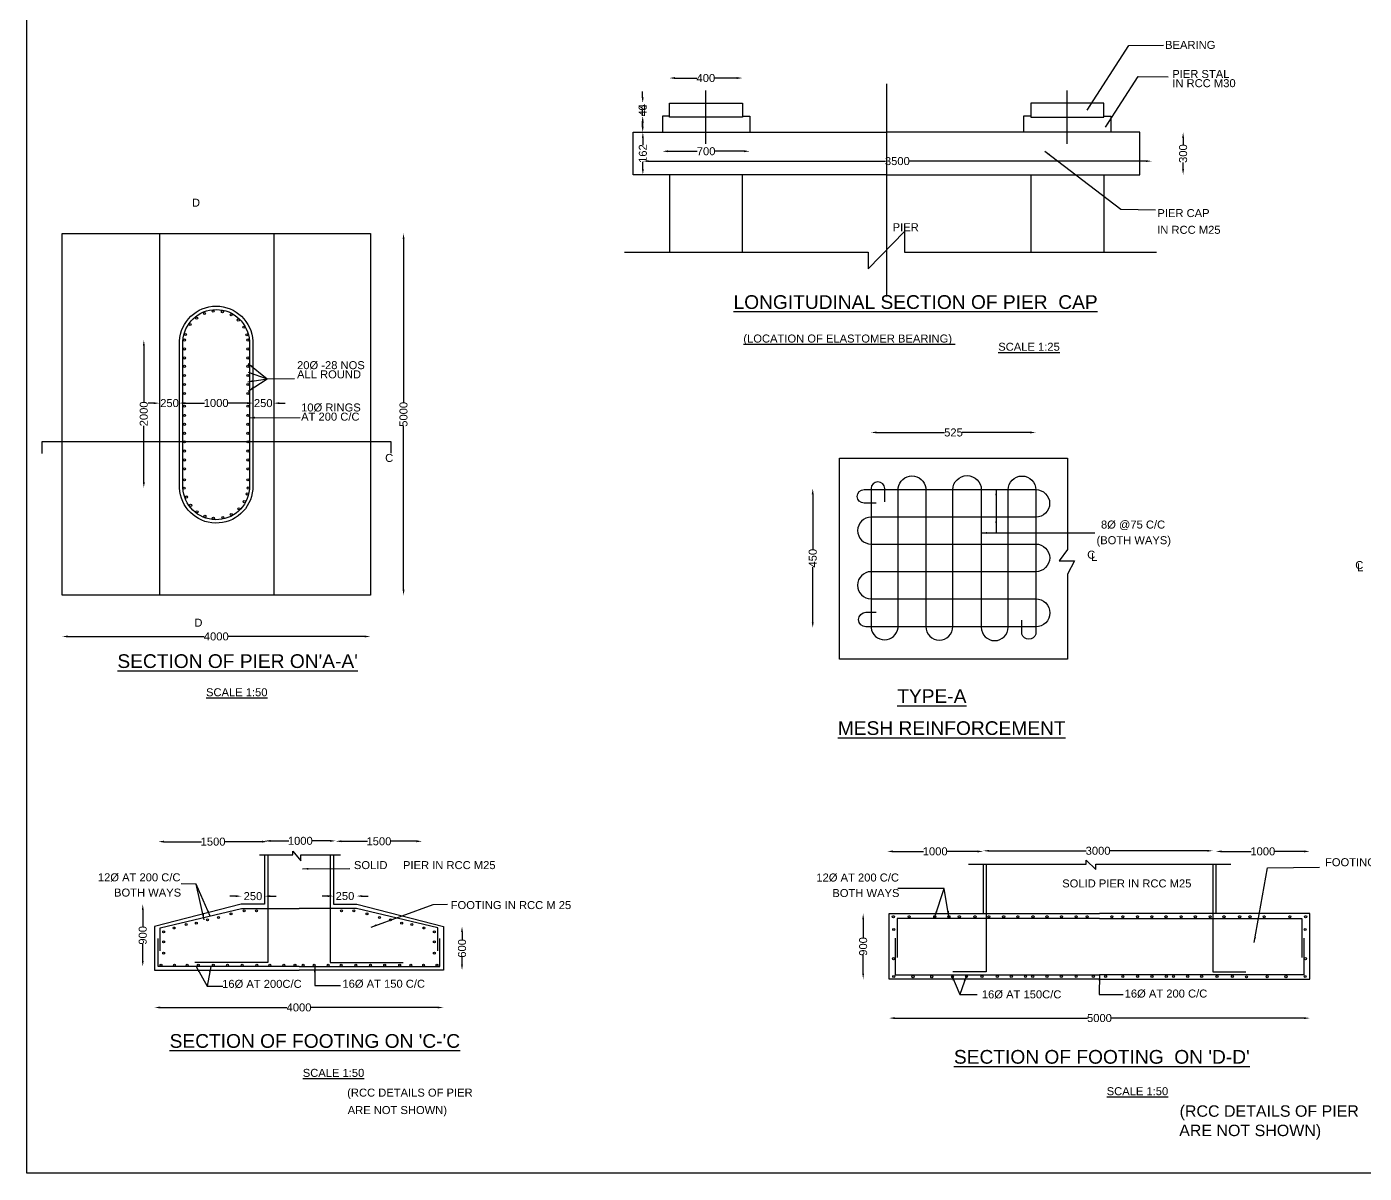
# Model space of a CAD drawing. Header units: millimetres. Extents: x -53247737 to -53220904, y 22139630 to 22157452.
# Drawn here: x -53247737 to -53236037, y 22139630 to 22149664 of the extents above; entities that cross this region are included whole.
import ezdxf

# ---------------------------------------------------------------- set-up
doc = ezdxf.new("R2010")
doc.units = ezdxf.units.MM
doc.header["$MEASUREMENT"] = 0
doc.layers.add('DIMENSION', color=7, linetype='Continuous')
doc.styles.get("Standard").update_dxf_attribs({"font": 'arial.ttf', "height": 70})
doc.dimstyles.get("Standard").update_dxf_attribs({"dimtxt": 50, "dimasz": 50, "dimexe": 0.18, "dimexo": 0.0625, "dimgap": 0.09, "dimtad": 0, "dimdec": 0, "dimzin": 0, "dimdsep": 46, "dimtxsty": 'Standard', "dimcen": 0.09, "dimse1": 1, "dimse2": 1, "dimadec": 0, "dimazin": 0, "dimtfac": 1, "dimtdec": 0, "dimtofl": 0, "dimtmove": 0, "dimatfit": 3, "dimfxl": 1, "dimtolj": 1, "dimtzin": 0, "dimarcsym": 0})

# ---------------------------------------------------------------- blocks, each defined once
blk = doc.blocks.new('*D111')
at = {"layer": 'Defpoints', "color": 0, "transparency": 16777216}
for p in [(-53237999, 22148740), (-53237999, 22148369), (-53237621, 22148369)]:
    blk.add_point(p, dxfattribs=at)
at = {"layer": 'DIMENSION', "color": 0, "lineweight": -2, "transparency": 16777216}
for p, q in [((-53237621, 22148690), (-53237621, 22148632)), ((-53237621, 22148419), (-53237621, 22148477))]:
    blk.add_line(p, q, dxfattribs=at)
at = {"layer": 'DIMENSION', "color": 0, "transparency": 16777216}
for points in [[(-53237630, 22148690), (-53237613, 22148690), (-53237621, 22148740)], [(-53237630, 22148419), (-53237613, 22148419), (-53237621, 22148369)]]:
    blk.add_solid(points, dxfattribs=at)
at = {"layer": 'DIMENSION', "color": 0, "transparency": 16777216, "insert": (-53237621, 22148554), "char_height": 70, "attachment_point": 5, "rotation": 90}
blk.add_mtext('\\A1;300', dxfattribs=at)
blk = doc.blocks.new('*D115')
at = {"layer": 'Defpoints', "color": 0, "transparency": 16777216}
for p in [(-53242176, 22148740), (-53241412, 22148740), (-53241412, 22148574)]:
    blk.add_point(p, dxfattribs=at)
at = {"layer": 'DIMENSION', "color": 0, "lineweight": -2, "transparency": 16777216}
for p, q in [((-53242126, 22148574), (-53241871, 22148574)), ((-53241462, 22148574), (-53241717, 22148574))]:
    blk.add_line(p, q, dxfattribs=at)
at = {"layer": 'DIMENSION', "color": 0, "transparency": 16777216}
for points in [[(-53242126, 22148583), (-53242126, 22148566), (-53242176, 22148574)], [(-53241462, 22148583), (-53241462, 22148566), (-53241412, 22148574)]]:
    blk.add_solid(points, dxfattribs=at)
at = {"layer": 'DIMENSION', "color": 0, "transparency": 16777216, "insert": (-53241794, 22148574), "char_height": 70, "attachment_point": 5}
blk.add_mtext('\\A1;700', dxfattribs=at)
blk = doc.blocks.new('*D116')
at = {"layer": 'Defpoints', "color": 0, "transparency": 16777216}
for p in [(-53242431, 22148740), (-53242347, 22148740), (-53242431, 22148369)]:
    blk.add_point(p, dxfattribs=at)
at = {"layer": 'DIMENSION', "color": 0, "lineweight": -2, "transparency": 16777216}
for p, q in [((-53242347, 22148690), (-53242347, 22148628)), ((-53242347, 22148419), (-53242347, 22148481))]:
    blk.add_line(p, q, dxfattribs=at)
at = {"layer": 'DIMENSION', "color": 0, "transparency": 16777216}
for points in [[(-53242356, 22148690), (-53242339, 22148690), (-53242347, 22148740)], [(-53242356, 22148419), (-53242339, 22148419), (-53242347, 22148369)]]:
    blk.add_solid(points, dxfattribs=at)
at = {"layer": 'DIMENSION', "color": 0, "transparency": 16777216, "insert": (-53242347, 22148554), "char_height": 70, "attachment_point": 5, "rotation": 90}
blk.add_mtext('\\A1;162', dxfattribs=at)
blk = doc.blocks.new('*D117')
at = {"layer": 'Defpoints', "color": 0, "transparency": 16777216}
for p in [(-53242349, 22148883), (-53242176, 22148883), (-53242176, 22148740)]:
    blk.add_point(p, dxfattribs=at)
at = {"layer": 'DIMENSION', "color": 0, "lineweight": -2, "transparency": 16777216}
for p, q in [((-53242349, 22148883), (-53242349, 22148933)), ((-53242349, 22148790), (-53242349, 22148833))]:
    blk.add_line(p, q, dxfattribs=at)
at = {"layer": 'DIMENSION', "color": 0, "transparency": 16777216}
for points in [[(-53242357, 22148833), (-53242340, 22148833), (-53242349, 22148883)], [(-53242357, 22148790), (-53242340, 22148790), (-53242349, 22148740)]]:
    blk.add_solid(points, dxfattribs=at)
at = {"layer": 'DIMENSION', "color": 0, "transparency": 16777216, "insert": (-53242349, 22148956), "char_height": 70, "attachment_point": 5, "rotation": 90}
blk.add_mtext('\\A1;6', dxfattribs=at)
blk = doc.blocks.new('*D118')
at = {"layer": 'Defpoints', "color": 0, "transparency": 16777216}
for p in [(-53242349, 22148996), (-53242116, 22148996), (-53242116, 22148871)]:
    blk.add_point(p, dxfattribs=at)
at = {"layer": 'DIMENSION', "color": 0, "lineweight": -2, "transparency": 16777216}
for p, q in [((-53242349, 22149046), (-53242349, 22149096)), ((-53242349, 22148821), (-53242349, 22148771))]:
    blk.add_line(p, q, dxfattribs=at)
at = {"layer": 'DIMENSION', "color": 0, "transparency": 16777216}
for points in [[(-53242357, 22149046), (-53242340, 22149046), (-53242349, 22148996)], [(-53242357, 22148821), (-53242340, 22148821), (-53242349, 22148871)]]:
    blk.add_solid(points, dxfattribs=at)
at = {"layer": 'DIMENSION', "color": 0, "transparency": 16777216, "insert": (-53242349, 22148934), "char_height": 70, "attachment_point": 5, "rotation": 90}
blk.add_mtext('\\A1;44', dxfattribs=at)
blk = doc.blocks.new('*D119')
at = {"layer": 'Defpoints', "color": 0, "transparency": 16777216}
for p in [(-53241476, 22149215), (-53242116, 22148992), (-53241476, 22148992)]:
    blk.add_point(p, dxfattribs=at)
at = {"layer": 'DIMENSION', "color": 0, "lineweight": -2, "transparency": 16777216}
for p, q in [((-53242066, 22149215), (-53241874, 22149215)), ((-53241526, 22149215), (-53241717, 22149215))]:
    blk.add_line(p, q, dxfattribs=at)
at = {"layer": 'DIMENSION', "color": 0, "transparency": 16777216}
for points in [[(-53242066, 22149224), (-53242066, 22149207), (-53242116, 22149215)], [(-53241526, 22149224), (-53241526, 22149207), (-53241476, 22149215)]]:
    blk.add_solid(points, dxfattribs=at)
at = {"layer": 'DIMENSION', "color": 0, "transparency": 16777216, "insert": (-53241796, 22149215), "char_height": 70, "attachment_point": 5}
blk.add_mtext('\\A1;400', dxfattribs=at)
blk = doc.blocks.new('*D120')
at = {"layer": 'Defpoints', "color": 0, "transparency": 16777216}
for p in [(-53242347, 22148502), (-53237895, 22148488), (-53237895, 22148478)]:
    blk.add_point(p, dxfattribs=at)
at = {"layer": 'DIMENSION', "color": 0, "lineweight": -2, "transparency": 16777216}
for p, q in [((-53242297, 22148488), (-53240226, 22148488)), ((-53237945, 22148488), (-53240017, 22148488))]:
    blk.add_line(p, q, dxfattribs=at)
at = {"layer": 'DIMENSION', "color": 0, "transparency": 16777216}
for points in [[(-53242297, 22148496), (-53242297, 22148480), (-53242347, 22148488)], [(-53237945, 22148496), (-53237945, 22148480), (-53237895, 22148488)]]:
    blk.add_solid(points, dxfattribs=at)
at = {"layer": 'DIMENSION', "color": 0, "transparency": 16777216, "insert": (-53240121, 22148488), "char_height": 70, "attachment_point": 5}
blk.add_mtext('\\A1;3500', dxfattribs=at)
blk = doc.blocks.new('*D121')
at = {"layer": 'Defpoints', "color": 0, "transparency": 16777216}
for p in [(-53246399, 22146922), (-53246713, 22145629), (-53246400, 22145629)]:
    blk.add_point(p, dxfattribs=at)
at = {"layer": 'DIMENSION', "color": 0, "lineweight": -2, "transparency": 16777216}
for p, q in [((-53246713, 22146872), (-53246713, 22146381)), ((-53246713, 22145679), (-53246713, 22146170))]:
    blk.add_line(p, q, dxfattribs=at)
at = {"layer": 'DIMENSION', "color": 0, "transparency": 16777216}
for points in [[(-53246721, 22146872), (-53246704, 22146872), (-53246713, 22146922)], [(-53246721, 22145679), (-53246704, 22145679), (-53246713, 22145629)]]:
    blk.add_solid(points, dxfattribs=at)
at = {"layer": 'DIMENSION', "color": 0, "transparency": 16777216, "insert": (-53246713, 22146276), "char_height": 70, "attachment_point": 5, "rotation": 90}
blk.add_mtext('\\A1;2000', dxfattribs=at)
blk = doc.blocks.new('*D122')
at = {"layer": 'Defpoints', "color": 0, "transparency": 16777216}
for p in [(-53246576, 22146366), (-53246400, 22146370), (-53246400, 22146366)]:
    blk.add_point(p, dxfattribs=at)
at = {"layer": 'DIMENSION', "color": 0, "lineweight": -2, "transparency": 16777216}
for p, q in [((-53246626, 22146370), (-53246676, 22146370)), ((-53246350, 22146370), (-53246300, 22146370))]:
    blk.add_line(p, q, dxfattribs=at)
at = {"layer": 'DIMENSION', "color": 0, "transparency": 16777216}
for points in [[(-53246626, 22146378), (-53246626, 22146361), (-53246576, 22146370)], [(-53246350, 22146378), (-53246350, 22146361), (-53246400, 22146370)]]:
    blk.add_solid(points, dxfattribs=at)
at = {"layer": 'DIMENSION', "color": 0, "transparency": 16777216, "insert": (-53246488, 22146370), "char_height": 70, "attachment_point": 5}
blk.add_mtext('\\A1;250', dxfattribs=at)
blk = doc.blocks.new('*D123')
at = {"layer": 'Defpoints', "color": 0, "transparency": 16777216}
for p in [(-53246400, 22146370), (-53245760, 22146371), (-53245760, 22146370)]:
    blk.add_point(p, dxfattribs=at)
at = {"layer": 'DIMENSION', "color": 0, "lineweight": -2, "transparency": 16777216}
for p, q in [((-53246350, 22146371), (-53246181, 22146371)), ((-53245810, 22146371), (-53245979, 22146371))]:
    blk.add_line(p, q, dxfattribs=at)
at = {"layer": 'DIMENSION', "color": 0, "transparency": 16777216}
for points in [[(-53246350, 22146379), (-53246350, 22146362), (-53246400, 22146371)], [(-53245810, 22146379), (-53245810, 22146362), (-53245760, 22146371)]]:
    blk.add_solid(points, dxfattribs=at)
at = {"layer": 'DIMENSION', "color": 0, "transparency": 16777216, "insert": (-53246080, 22146371), "char_height": 70, "attachment_point": 5}
blk.add_mtext('\\A1;1000', dxfattribs=at)
blk = doc.blocks.new('*D124')
at = {"layer": 'Defpoints', "color": 0, "transparency": 16777216}
for p in [(-53245760, 22146370), (-53245577, 22146370), (-53245577, 22146370)]:
    blk.add_point(p, dxfattribs=at)
at = {"layer": 'DIMENSION', "color": 0, "lineweight": -2, "transparency": 16777216}
for p, q in [((-53245810, 22146370), (-53245860, 22146370)), ((-53245527, 22146370), (-53245477, 22146370))]:
    blk.add_line(p, q, dxfattribs=at)
at = {"layer": 'DIMENSION', "color": 0, "transparency": 16777216}
for points in [[(-53245810, 22146378), (-53245810, 22146361), (-53245760, 22146370)], [(-53245527, 22146378), (-53245527, 22146361), (-53245577, 22146370)]]:
    blk.add_solid(points, dxfattribs=at)
at = {"layer": 'DIMENSION', "color": 0, "transparency": 16777216, "insert": (-53245668, 22146370), "char_height": 70, "attachment_point": 5}
blk.add_mtext('\\A1;250', dxfattribs=at)
blk = doc.blocks.new('*D125')
at = {"layer": 'Defpoints', "color": 0, "transparency": 16777216}
for p in [(-53247427, 22144688), (-53244731, 22144688), (-53247427, 22144328)]:
    blk.add_point(p, dxfattribs=at)
at = {"layer": 'DIMENSION', "color": 0, "lineweight": -2, "transparency": 16777216}
for p, q in [((-53247377, 22144328), (-53246185, 22144328)), ((-53244781, 22144328), (-53245973, 22144328))]:
    blk.add_line(p, q, dxfattribs=at)
at = {"layer": 'DIMENSION', "color": 0, "transparency": 16777216}
for points in [[(-53247377, 22144336), (-53247377, 22144319), (-53247427, 22144328)], [(-53244781, 22144336), (-53244781, 22144319), (-53244731, 22144328)]]:
    blk.add_solid(points, dxfattribs=at)
at = {"layer": 'DIMENSION', "color": 0, "transparency": 16777216, "insert": (-53246079, 22144328), "char_height": 70, "attachment_point": 5}
blk.add_mtext('\\A1;4000', dxfattribs=at)
blk = doc.blocks.new('*D126')
at = {"layer": 'Defpoints', "color": 0, "transparency": 16777216}
for p in [(-53244731, 22147856), (-53244441, 22147856), (-53244731, 22144688)]:
    blk.add_point(p, dxfattribs=at)
at = {"layer": 'DIMENSION', "color": 0, "lineweight": -2, "transparency": 16777216}
for p, q in [((-53244441, 22147806), (-53244441, 22146376)), ((-53244441, 22144738), (-53244441, 22146167))]:
    blk.add_line(p, q, dxfattribs=at)
at = {"layer": 'DIMENSION', "color": 0, "transparency": 16777216}
for points in [[(-53244449, 22147806), (-53244432, 22147806), (-53244441, 22147856)], [(-53244449, 22144738), (-53244432, 22144738), (-53244441, 22144688)]]:
    blk.add_solid(points, dxfattribs=at)
at = {"layer": 'DIMENSION', "color": 0, "transparency": 16777216, "insert": (-53244441, 22146272), "char_height": 70, "attachment_point": 5, "rotation": 90}
blk.add_mtext('\\A1;5000', dxfattribs=at)
blk = doc.blocks.new('*D127')
at = {"layer": 'Defpoints', "color": 0, "transparency": 16777216}
for p in [(-53245629, 22142532), (-53246586, 22141439), (-53245629, 22141475)]:
    blk.add_point(p, dxfattribs=at)
at = {"layer": 'DIMENSION', "color": 0, "lineweight": -2, "transparency": 16777216}
for p, q in [((-53246536, 22142532), (-53246209, 22142532)), ((-53245679, 22142532), (-53246006, 22142532))]:
    blk.add_line(p, q, dxfattribs=at)
at = {"layer": 'DIMENSION', "color": 0, "transparency": 16777216}
for points in [[(-53246536, 22142541), (-53246536, 22142524), (-53246586, 22142532)], [(-53245679, 22142541), (-53245679, 22142524), (-53245629, 22142532)]]:
    blk.add_solid(points, dxfattribs=at)
at = {"layer": 'DIMENSION', "color": 0, "transparency": 16777216, "insert": (-53246107, 22142532), "char_height": 70, "attachment_point": 5}
blk.add_mtext('\\A1;1500', dxfattribs=at)
blk = doc.blocks.new('*D128')
at = {"layer": 'Defpoints', "color": 0, "transparency": 16777216}
for p in [(-53245654, 22142537), (-53245034, 22142539), (-53245034, 22142536)]:
    blk.add_point(p, dxfattribs=at)
at = {"layer": 'DIMENSION', "color": 0, "lineweight": -2, "transparency": 16777216}
for p, q in [((-53245604, 22142539), (-53245445, 22142539)), ((-53245084, 22142539), (-53245243, 22142539))]:
    blk.add_line(p, q, dxfattribs=at)
at = {"layer": 'DIMENSION', "color": 0, "transparency": 16777216}
for points in [[(-53245604, 22142547), (-53245604, 22142530), (-53245654, 22142539)], [(-53245084, 22142547), (-53245084, 22142530), (-53245034, 22142539)]]:
    blk.add_solid(points, dxfattribs=at)
at = {"layer": 'DIMENSION', "color": 0, "transparency": 16777216, "insert": (-53245344, 22142539), "char_height": 70, "attachment_point": 5}
blk.add_mtext('\\A1;1000', dxfattribs=at)
blk = doc.blocks.new('*D129')
at = {"layer": 'Defpoints', "color": 0, "transparency": 16777216}
for p in [(-53245034, 22142536), (-53244278, 22142538), (-53244278, 22142535)]:
    blk.add_point(p, dxfattribs=at)
at = {"layer": 'DIMENSION', "color": 0, "lineweight": -2, "transparency": 16777216}
for p, q in [((-53244984, 22142535), (-53244757, 22142535)), ((-53244328, 22142535), (-53244555, 22142535))]:
    blk.add_line(p, q, dxfattribs=at)
at = {"layer": 'DIMENSION', "color": 0, "transparency": 16777216}
for points in [[(-53244984, 22142544), (-53244984, 22142527), (-53245034, 22142535)], [(-53244328, 22142544), (-53244328, 22142527), (-53244278, 22142535)]]:
    blk.add_solid(points, dxfattribs=at)
at = {"layer": 'DIMENSION', "color": 0, "transparency": 16777216, "insert": (-53244656, 22142535), "char_height": 70, "attachment_point": 5}
blk.add_mtext('\\A1;1500', dxfattribs=at)
blk = doc.blocks.new('*D130')
at = {"layer": 'Defpoints', "color": 0, "transparency": 16777216}
for p in [(-53245054, 22141985), (-53244851, 22142056), (-53244851, 22141985)]:
    blk.add_point(p, dxfattribs=at)
at = {"layer": 'DIMENSION', "color": 0, "lineweight": -2, "transparency": 16777216}
for p, q in [((-53245104, 22142056), (-53245154, 22142056)), ((-53244801, 22142056), (-53244751, 22142056))]:
    blk.add_line(p, q, dxfattribs=at)
at = {"layer": 'DIMENSION', "color": 0, "transparency": 16777216}
for points in [[(-53245104, 22142064), (-53245104, 22142047), (-53245054, 22142056)], [(-53244801, 22142064), (-53244801, 22142047), (-53244851, 22142056)]]:
    blk.add_solid(points, dxfattribs=at)
at = {"layer": 'DIMENSION', "color": 0, "transparency": 16777216, "insert": (-53244953, 22142056), "char_height": 70, "attachment_point": 5}
blk.add_mtext('\\A1;250', dxfattribs=at)
blk = doc.blocks.new('*D131')
at = {"layer": 'Defpoints', "color": 0, "transparency": 16777216}
for p in [(-53245860, 22142055), (-53245860, 22141985), (-53245656, 22141985)]:
    blk.add_point(p, dxfattribs=at)
at = {"layer": 'DIMENSION', "color": 0, "lineweight": -2, "transparency": 16777216}
for p, q in [((-53245910, 22142055), (-53245960, 22142055)), ((-53245606, 22142055), (-53245556, 22142055))]:
    blk.add_line(p, q, dxfattribs=at)
at = {"layer": 'DIMENSION', "color": 0, "transparency": 16777216}
for points in [[(-53245910, 22142064), (-53245910, 22142047), (-53245860, 22142055)], [(-53245606, 22142064), (-53245606, 22142047), (-53245656, 22142055)]]:
    blk.add_solid(points, dxfattribs=at)
at = {"layer": 'DIMENSION', "color": 0, "transparency": 16777216, "insert": (-53245758, 22142055), "char_height": 70, "attachment_point": 5}
blk.add_mtext('\\A1;250', dxfattribs=at)
blk = doc.blocks.new('*D132')
at = {"layer": 'Defpoints', "color": 0, "transparency": 16777216}
for p in [(-53245656, 22141985), (-53246722, 22141439), (-53245656, 22141439)]:
    blk.add_point(p, dxfattribs=at)
at = {"layer": 'DIMENSION', "color": 0, "lineweight": -2, "transparency": 16777216}
for p, q in [((-53246722, 22141935), (-53246722, 22141789)), ((-53246722, 22141489), (-53246722, 22141635))]:
    blk.add_line(p, q, dxfattribs=at)
at = {"layer": 'DIMENSION', "color": 0, "transparency": 16777216}
for points in [[(-53246730, 22141935), (-53246714, 22141935), (-53246722, 22141985)], [(-53246730, 22141489), (-53246714, 22141489), (-53246722, 22141439)]]:
    blk.add_solid(points, dxfattribs=at)
at = {"layer": 'DIMENSION', "color": 0, "transparency": 16777216, "insert": (-53246722, 22141712), "char_height": 70, "attachment_point": 5, "rotation": 90}
blk.add_mtext('\\A1;900', dxfattribs=at)
blk = doc.blocks.new('*D133')
at = {"layer": 'Defpoints', "color": 0, "transparency": 16777216}
for p in [(-53244092, 22141790), (-53244092, 22141407), (-53243929, 22141407)]:
    blk.add_point(p, dxfattribs=at)
at = {"layer": 'DIMENSION', "color": 0, "lineweight": -2, "transparency": 16777216}
for p, q in [((-53243929, 22141740), (-53243929, 22141676)), ((-53243929, 22141457), (-53243929, 22141521))]:
    blk.add_line(p, q, dxfattribs=at)
at = {"layer": 'DIMENSION', "color": 0, "transparency": 16777216}
for points in [[(-53243938, 22141740), (-53243921, 22141740), (-53243929, 22141790)], [(-53243938, 22141457), (-53243921, 22141457), (-53243929, 22141407)]]:
    blk.add_solid(points, dxfattribs=at)
at = {"layer": 'DIMENSION', "color": 0, "transparency": 16777216, "insert": (-53243929, 22141598), "char_height": 70, "attachment_point": 5, "rotation": 90}
blk.add_mtext('\\A1;600', dxfattribs=at)
blk = doc.blocks.new('*D134')
at = {"layer": 'Defpoints', "color": 0, "transparency": 16777216}
for p in [(-53246619, 22141407), (-53244092, 22141407), (-53244092, 22141081)]:
    blk.add_point(p, dxfattribs=at)
at = {"layer": 'DIMENSION', "color": 0, "lineweight": -2, "transparency": 16777216}
for p, q in [((-53246569, 22141081), (-53245461, 22141081)), ((-53244142, 22141081), (-53245249, 22141081))]:
    blk.add_line(p, q, dxfattribs=at)
at = {"layer": 'DIMENSION', "color": 0, "transparency": 16777216}
for points in [[(-53246569, 22141089), (-53246569, 22141072), (-53246619, 22141081)], [(-53244142, 22141089), (-53244142, 22141072), (-53244092, 22141081)]]:
    blk.add_solid(points, dxfattribs=at)
at = {"layer": 'DIMENSION', "color": 0, "transparency": 16777216, "insert": (-53245355, 22141081), "char_height": 70, "attachment_point": 5}
blk.add_mtext('\\A1;4000', dxfattribs=at)
blk = doc.blocks.new('*D135')
at = {"layer": 'Defpoints', "color": 0, "transparency": 16777216}
for p in [(-53240193, 22141328), (-53236513, 22141328), (-53236513, 22140988)]:
    blk.add_point(p, dxfattribs=at)
at = {"layer": 'DIMENSION', "color": 0, "lineweight": -2, "transparency": 16777216}
for p, q in [((-53240143, 22140988), (-53238457, 22140988)), ((-53236563, 22140988), (-53238248, 22140988))]:
    blk.add_line(p, q, dxfattribs=at)
at = {"layer": 'DIMENSION', "color": 0, "transparency": 16777216}
for points in [[(-53240143, 22140996), (-53240143, 22140979), (-53240193, 22140988)], [(-53236563, 22140996), (-53236563, 22140979), (-53236513, 22140988)]]:
    blk.add_solid(points, dxfattribs=at)
at = {"layer": 'DIMENSION', "color": 0, "transparency": 16777216, "insert": (-53238353, 22140988), "char_height": 70, "attachment_point": 5}
blk.add_mtext('\\A1;5000', dxfattribs=at)
blk = doc.blocks.new('*D136')
at = {"layer": 'Defpoints', "color": 0, "transparency": 16777216}
for p in [(-53240193, 22141903), (-53240420, 22141328), (-53240193, 22141328)]:
    blk.add_point(p, dxfattribs=at)
at = {"layer": 'DIMENSION', "color": 0, "lineweight": -2, "transparency": 16777216}
for p, q in [((-53240420, 22141853), (-53240420, 22141693)), ((-53240420, 22141378), (-53240420, 22141538))]:
    blk.add_line(p, q, dxfattribs=at)
at = {"layer": 'DIMENSION', "color": 0, "transparency": 16777216}
for points in [[(-53240428, 22141853), (-53240412, 22141853), (-53240420, 22141903)], [(-53240428, 22141378), (-53240412, 22141378), (-53240420, 22141328)]]:
    blk.add_solid(points, dxfattribs=at)
at = {"layer": 'DIMENSION', "color": 0, "transparency": 16777216, "insert": (-53240420, 22141615), "char_height": 70, "attachment_point": 5, "rotation": 90}
blk.add_mtext('\\A1;900', dxfattribs=at)
blk = doc.blocks.new('*D137')
at = {"layer": 'Defpoints', "color": 0, "transparency": 16777216}
for p in [(-53236513, 22142447), (-53237335, 22141903), (-53236513, 22141903)]:
    blk.add_point(p, dxfattribs=at)
at = {"layer": 'DIMENSION', "color": 0, "lineweight": -2, "transparency": 16777216}
for p, q in [((-53237285, 22142447), (-53237025, 22142447)), ((-53236563, 22142447), (-53236823, 22142447))]:
    blk.add_line(p, q, dxfattribs=at)
at = {"layer": 'DIMENSION', "color": 0, "transparency": 16777216}
for points in [[(-53237285, 22142455), (-53237285, 22142438), (-53237335, 22142447)], [(-53236563, 22142455), (-53236563, 22142438), (-53236513, 22142447)]]:
    blk.add_solid(points, dxfattribs=at)
at = {"layer": 'DIMENSION', "color": 0, "transparency": 16777216, "insert": (-53236924, 22142447), "char_height": 70, "attachment_point": 5}
blk.add_mtext('\\A1;1000', dxfattribs=at)
blk = doc.blocks.new('*D138')
at = {"layer": 'Defpoints', "color": 0, "transparency": 16777216}
for p in [(-53239370, 22142452), (-53239370, 22142335), (-53237360, 22142335)]:
    blk.add_point(p, dxfattribs=at)
at = {"layer": 'DIMENSION', "color": 0, "lineweight": -2, "transparency": 16777216}
for p, q in [((-53239320, 22142452), (-53238470, 22142452)), ((-53237410, 22142452), (-53238261, 22142452))]:
    blk.add_line(p, q, dxfattribs=at)
at = {"layer": 'DIMENSION', "color": 0, "transparency": 16777216}
for points in [[(-53239320, 22142460), (-53239320, 22142444), (-53239370, 22142452)], [(-53237410, 22142460), (-53237410, 22142444), (-53237360, 22142452)]]:
    blk.add_solid(points, dxfattribs=at)
at = {"layer": 'DIMENSION', "color": 0, "transparency": 16777216, "insert": (-53238365, 22142452), "char_height": 70, "attachment_point": 5}
blk.add_mtext('\\A1;3000', dxfattribs=at)
blk = doc.blocks.new('*D139')
at = {"layer": 'Defpoints', "color": 0, "transparency": 16777216}
for p in [(-53240210, 22142452), (-53240210, 22142447), (-53239370, 22142452)]:
    blk.add_point(p, dxfattribs=at)
at = {"layer": 'DIMENSION', "color": 0, "lineweight": -2, "transparency": 16777216}
for p, q in [((-53240160, 22142447), (-53239891, 22142447)), ((-53239420, 22142447), (-53239689, 22142447))]:
    blk.add_line(p, q, dxfattribs=at)
at = {"layer": 'DIMENSION', "color": 0, "transparency": 16777216}
for points in [[(-53240160, 22142455), (-53240160, 22142438), (-53240210, 22142447)], [(-53239420, 22142455), (-53239420, 22142438), (-53239370, 22142447)]]:
    blk.add_solid(points, dxfattribs=at)
at = {"layer": 'DIMENSION', "color": 0, "transparency": 16777216, "insert": (-53239790, 22142447), "char_height": 70, "attachment_point": 5}
blk.add_mtext('\\A1;1000', dxfattribs=at)
blk = doc.blocks.new('*D140')
at = {"layer": 'Defpoints', "color": 0, "transparency": 16777216}
for p in [(-53240351, 22145622), (-53240861, 22144403), (-53240351, 22144403)]:
    blk.add_point(p, dxfattribs=at)
at = {"layer": 'DIMENSION', "color": 0, "lineweight": -2, "transparency": 16777216}
for p, q in [((-53240861, 22145572), (-53240861, 22145091)), ((-53240861, 22144453), (-53240861, 22144934))]:
    blk.add_line(p, q, dxfattribs=at)
at = {"layer": 'DIMENSION', "color": 0, "transparency": 16777216}
for points in [[(-53240870, 22145572), (-53240853, 22145572), (-53240861, 22145622)], [(-53240870, 22144453), (-53240853, 22144453), (-53240861, 22144403)]]:
    blk.add_solid(points, dxfattribs=at)
at = {"layer": 'DIMENSION', "color": 0, "transparency": 16777216, "insert": (-53240861, 22145013), "char_height": 70, "attachment_point": 5, "rotation": 90}
blk.add_mtext('\\A1;450', dxfattribs=at)
blk = doc.blocks.new('*D141')
at = {"layer": 'Defpoints', "color": 0, "transparency": 16777216}
for p in [(-53238910, 22146113), (-53240351, 22145622), (-53238910, 22145611)]:
    blk.add_point(p, dxfattribs=at)
at = {"layer": 'DIMENSION', "color": 0, "lineweight": -2, "transparency": 16777216}
for p, q in [((-53240301, 22146113), (-53239708, 22146113)), ((-53238960, 22146113), (-53239553, 22146113))]:
    blk.add_line(p, q, dxfattribs=at)
at = {"layer": 'DIMENSION', "color": 0, "transparency": 16777216}
for points in [[(-53240301, 22146122), (-53240301, 22146105), (-53240351, 22146113)], [(-53238960, 22146122), (-53238960, 22146105), (-53238910, 22146113)]]:
    blk.add_solid(points, dxfattribs=at)
at = {"layer": 'DIMENSION', "color": 0, "transparency": 16777216, "insert": (-53239630, 22146113), "char_height": 70, "attachment_point": 5}
blk.add_mtext('\\A1;525', dxfattribs=at)

msp = doc.modelspace()

# ---------------------------------------------------------------- linework, layer by layer
at = {"layer": 'DIMENSION', "color": 0}
for points in [[(-53220948.9, 22139629.9), (-53247736.9, 22139629.9), (-53247736.9, 22157452), (-53220948.9, 22157452)], [(-53242115.6, 22148996.3), (-53241475.9, 22148996.3), (-53241475.9, 22148871.4), (-53242115.6, 22148871.4)], [(-53238314.6, 22148996.3), (-53238954.3, 22148996.3), (-53238954.3, 22148871.4), (-53238314.6, 22148871.4)], [(-53247427.2, 22147855.8), (-53244730.8, 22147855.8), (-53244730.8, 22144688.1), (-53247427.2, 22144688.1)]]:
    msp.add_lwpolyline(points, close=True, dxfattribs=at)
for points in [[(-53241795.7, 22148638.5), (-53241795.7, 22149106.1)], [(-53240215.1, 22149164.7), (-53240215.1, 22147302)], [(-53238634.5, 22148638.5), (-53238634.5, 22149106.1)], [(-53242115.6, 22148882.5), (-53242176.1, 22148882.5), (-53242176.1, 22148740.1)], [(-53241475.9, 22148881.5), (-53241411.8, 22148881.5), (-53241411.8, 22148740.1)], [(-53238954.3, 22148881.5), (-53239018.4, 22148881.5), (-53239018.4, 22148740.1)], [(-53238314.6, 22148882.5), (-53238254.1, 22148882.5), (-53238254.1, 22148740.1)], [(-53240215.1, 22148368.5), (-53242431.4, 22148368.5), (-53242431.4, 22148740.1), (-53240215.1, 22148740.1)], [(-53240215.1, 22148368.5), (-53237998.8, 22148368.5), (-53237998.8, 22148740.1), (-53240215.1, 22148740.1)], [(-53242114.6, 22148368.5), (-53242114.6, 22147691.4)], [(-53241478.3, 22148368.5), (-53241478.3, 22147691.4)], [(-53238951.9, 22148368.5), (-53238951.9, 22147691.4)], [(-53238315.6, 22148368.5), (-53238315.6, 22147691.4)], [(-53246576.4, 22147855.8), (-53246576.4, 22144688.1)], [(-53245576.7, 22147855.8), (-53245576.7, 22144688.1)], [(-53242507.2, 22147691.4), (-53240376.4, 22147691.4), (-53240376.4, 22147545.2), (-53240059.6, 22147871.2), (-53240059.6, 22147691.4), (-53237854.4, 22147691.4)], [(-53247602.4, 22145928.6), (-53247602.4, 22146035.5), (-53244551, 22146035.5), (-53244551, 22145931)], [(-53238633.6, 22144874.3), (-53238633.6, 22144129.2), (-53240625.8, 22144129.2), (-53240625.8, 22145889.7), (-53238633.6, 22145889.7), (-53238633.6, 22145088)], [(-53238633.6, 22145088), (-53238705.6, 22144989.3), (-53238570.9, 22144989.3), (-53238633.6, 22144874.3)], [(-53245699.5, 22142415.8), (-53245409.4, 22142415.8), (-53245409.4, 22142448.8), (-53245339.9, 22142363.9), (-53245339.9, 22142415.8), (-53244993.6, 22142415.8)], [(-53245656.1, 22142415.8), (-53245656.1, 22141984.8), (-53245859.8, 22141984.8), (-53246618.9, 22141790.1), (-53246618.9, 22141406.6), (-53245355.2, 22141406.6)], [(-53245628.6, 22142415.8), (-53245628.6, 22141475.1), (-53246266.4, 22141475.1)], [(-53245054.4, 22142415.8), (-53245054.4, 22141984.8), (-53244850.7, 22141984.8), (-53244091.6, 22141790.1), (-53244091.6, 22141406.6), (-53245355.2, 22141406.6)], [(-53245081.9, 22142415.8), (-53245081.9, 22141475.1), (-53244444.1, 22141475.1)], [(-53239345.2, 22142334.7), (-53239345.2, 22141393.7), (-53239634.3, 22141393.7)], [(-53239498.9, 22142334.7), (-53238468.5, 22142334.7), (-53238468.5, 22142369.5), (-53238385.7, 22142287.4), (-53238385.7, 22142334.7), (-53237204, 22142334.7)], [(-53239370.2, 22142334.7), (-53239370.2, 22141903.3)], [(-53237360.2, 22142334.7), (-53237360.2, 22141393.7), (-53237071.1, 22141393.7)], [(-53237335.2, 22142334.7), (-53237335.2, 22141903.3)], [(-53246568.5, 22141575.7), (-53246568.5, 22141777.9), (-53245859.2, 22141946.1), (-53245355.2, 22141946.1)], [(-53244142, 22141575.7), (-53244142, 22141777.9), (-53244851.3, 22141946.1), (-53245355.2, 22141946.1)], [(-53238352.7, 22141327.6), (-53240192.8, 22141327.6), (-53240192.8, 22141903.3), (-53238352.7, 22141903.3)], [(-53238352.7, 22141858.5), (-53240121.3, 22141858.5), (-53240121.3, 22141518.9)], [(-53238352.7, 22141327.6), (-53236512.7, 22141327.6), (-53236512.7, 22141903.3), (-53238352.7, 22141903.3)], [(-53238352.7, 22141858.5), (-53236584.1, 22141858.5), (-53236584.1, 22141518.9)], [(-53245355.2, 22141439.4), (-53246586.4, 22141439.4), (-53246586.4, 22141684.1)], [(-53245355.2, 22141439.4), (-53244124.1, 22141439.4), (-53244124.1, 22141684.1)], [(-53240141.4, 22141688.5), (-53240141.4, 22141365.9), (-53238352.7, 22141365.9)], [(-53236564.1, 22141688.5), (-53236564.1, 22141365.9), (-53238352.7, 22141365.9)]]:
    msp.add_lwpolyline(points, dxfattribs=at)
for points in [[(-53246399.9, 22145628.7), (-53246399.9, 22146912.5, -0.9578297), (-53245760.1, 22146912.5), (-53245760.1, 22145614.8, -0.942809), (-53246399.9, 22145628.7, -0.9575885)], [(-53240231.9, 22145505.5), (-53240231.9, 22145621.8, 1), (-53240351.1, 22145621.8), (-53240351.1, 22144403.3, 0.8795211), (-53240114.3, 22144403.3), (-53240114.3, 22145628.7, -0.8580246), (-53239872.7, 22145628.7), (-53239872.7, 22144414.9, 1), (-53239635.2, 22144414.9), (-53239635.2, 22145611.7, -1), (-53239386.7, 22145611.7), (-53239386.7, 22144408.9, 1), (-53239152.1, 22144408.9), (-53239152.1, 22145610.7, -1), (-53238909.6, 22145610.7), (-53238909.6, 22144347.1, -0.7176428), (-53239032, 22144347.1), (-53239032, 22144469.7)], [(-53240305.1, 22145494.8), (-53240412.2, 22145494.8, -1), (-53240412.2, 22145612.9), (-53238909.6, 22145612.9, -1), (-53238909.6, 22145371.7), (-53240351.1, 22145371.7, 1), (-53240351.1, 22145137), (-53238909.6, 22145137, -1), (-53238909.6, 22144894.7), (-53240351.1, 22144894.7, 1), (-53240351.1, 22144657), (-53238909.6, 22144657, -1), (-53238909.6, 22144412.1), (-53240396.4, 22144412.1, -1), (-53240396.4, 22144540.1), (-53240306.7, 22144540.1)]]:
    msp.add_lwpolyline(points, format="xyb", dxfattribs=at)
msp.add_lwpolyline([(-53246370.3, 22145629.3), (-53246370.3, 22146911.8, -0.9557778), (-53245789.7, 22146911.8), (-53245789.7, 22145616.1, -0.9400502)], format="xyb", close=True, dxfattribs=at)
for centre, radius in [((-53246250.6, 22147114.1), 9.29), ((-53246181.3, 22147154.4), 9.29), ((-53246105.4, 22147175), 9.29), ((-53246025.2, 22147170.4), 9.29), ((-53245948.2, 22147143.4), 9.29), ((-53245886.3, 22147097.4), 9.29), ((-53246306.8, 22147058.9), 9.29), ((-53245837, 22147035.6), 9.29), ((-53246356.5, 22146922.3), 9.29), ((-53246348.8, 22146971.4), 9.29), ((-53245811.6, 22146967.9), 9.29), ((-53245802.3, 22146922.3), 9.29), ((-53246356.5, 22146844), 9.29), ((-53246356.5, 22146765.4), 9.29), ((-53245802.3, 22146844), 9.29), ((-53245802.3, 22146765.4), 9.29), ((-53246356.5, 22146691.8), 9.29), ((-53245802.3, 22146691.8), 9.29), ((-53246356.5, 22146611.6), 9.29), ((-53246356.5, 22146533.3), 9.29), ((-53245802.3, 22146611.6), 9.29), ((-53245802.3, 22146533.3), 9.29), ((-53246356.5, 22146454.7), 9.29), ((-53245802.3, 22146454.7), 9.29), ((-53246356.5, 22146342.8), 9.29), ((-53245802.3, 22146342.8), 9.29), ((-53246356.5, 22146262.6), 9.29), ((-53246356.5, 22146184.2), 9.29), ((-53245802.3, 22146262.6), 9.29), ((-53245802.3, 22146184.2), 9.29), ((-53246356.5, 22146105.7), 9.29), ((-53245802.3, 22146105.7), 9.29), ((-53246356.5, 22146031.3), 9.29), ((-53246356.5, 22145951.1), 9.29), ((-53245802.3, 22146031.3), 9.29), ((-53245802.3, 22145951.1), 9.29), ((-53246356.5, 22145872.8), 9.29), ((-53245802.3, 22145872.8), 9.29), ((-53246356.5, 22145794.2), 9.29), ((-53246356.5, 22145698.6), 9.29), ((-53245802.3, 22145794.2), 9.29), ((-53245802.3, 22145698.6), 9.29), ((-53246360, 22145625.4), 9.29), ((-53245808.7, 22145575.3), 9.29), ((-53245799.9, 22145627.1), 9.29), ((-53246339.9, 22145548.2), 9.29), ((-53246303.1, 22145475.8), 9.29), ((-53245833.7, 22145508.1), 9.29), ((-53246247.4, 22145418.1), 9.29), ((-53246178.1, 22145379.3), 9.29), ((-53246104.5, 22145362.5), 9.29), ((-53246022, 22145368.7), 9.29), ((-53245947.3, 22145395.7), 9.29), ((-53245879.8, 22145445.4), 9.29), ((-53246156.8, 22141848.3), 8.5), ((-53246059.2, 22141868.1), 8.5), ((-53245950, 22141901), 8.5), ((-53245836, 22141926), 8.5), ((-53245726.6, 22141926), 8.5), ((-53244983.9, 22141926), 8.5), ((-53244874.5, 22141926), 8.5), ((-53244760.5, 22141901), 8.5), ((-53244651.3, 22141868.1), 8.5), ((-53244553.7, 22141848.3), 8.5), ((-53240155.9, 22141874.8), 9.56), ((-53240017.6, 22141874.8), 9.56), ((-53239793.7, 22141874.8), 9.56), ((-53239670, 22141874.8), 9.56), ((-53239579.5, 22141874.8), 9.56), ((-53239441.7, 22141874.8), 9.56), ((-53239320.8, 22141874.8), 9.56), ((-53239190.8, 22141874.8), 9.56), ((-53239067.4, 22141874.8), 9.56), ((-53238935, 22141874.8), 9.56), ((-53238811.1, 22141874.8), 9.56), ((-53238685.3, 22141874.8), 9.56), ((-53238557.2, 22141874.8), 9.56), ((-53238460.6, 22141874.8), 9.56), ((-53238244.8, 22141874.8), 9.56), ((-53238148.2, 22141874.8), 9.56), ((-53238020.1, 22141874.8), 9.56), ((-53237894.3, 22141874.8), 9.56), ((-53237770.4, 22141874.8), 9.56), ((-53237638.1, 22141874.8), 9.56), ((-53237514.7, 22141874.8), 9.56), ((-53237384.6, 22141874.8), 9.56), ((-53237263.7, 22141874.8), 9.56), ((-53237125.9, 22141874.8), 9.56), ((-53237035.4, 22141874.8), 9.56), ((-53236911.8, 22141874.8), 9.56), ((-53236687.8, 22141874.8), 9.56), ((-53236549.5, 22141874.8), 9.56), ((-53246539.2, 22141743.9), 8.5), ((-53246446.6, 22141776.4), 8.5), ((-53246342.3, 22141806.5), 8.5), ((-53246253.4, 22141819.7), 8.5), ((-53244457.1, 22141819.7), 8.5), ((-53244368.2, 22141806.5), 8.5), ((-53244263.9, 22141776.4), 8.5), ((-53244171.3, 22141743.9), 8.5), ((-53240152.4, 22141763.7), 9.56), ((-53236553, 22141763.7), 9.56), ((-53246539.2, 22141655.1), 8.5), ((-53244171.3, 22141655.1), 8.5), ((-53246539.2, 22141555.2), 8.5), ((-53244171.3, 22141555.2), 8.5), ((-53240154.2, 22141508.1), 9.56), ((-53236551.3, 22141508.1), 9.56), ((-53246562.3, 22141451.5), 8.5), ((-53246445.6, 22141451.5), 8.5), ((-53246333.1, 22141451.5), 8.5), ((-53246235.9, 22141451.5), 8.5), ((-53246104.7, 22141451.5), 8.5), ((-53245980.1, 22141451.5), 8.5), ((-53245852.1, 22141451.5), 8.5), ((-53245725.1, 22141451.5), 8.5), ((-53245609.2, 22141451.5), 8.5), ((-53245488.5, 22141451.5), 8.5), ((-53245390.4, 22141451.5), 8.5), ((-53245320, 22141451.5), 8.5), ((-53245221.9, 22141451.5), 8.5), ((-53245101.3, 22141451.5), 8.5), ((-53244985.4, 22141451.5), 8.5), ((-53244858.4, 22141451.5), 8.5), ((-53244730.4, 22141451.5), 8.5), ((-53244605.8, 22141451.5), 8.5), ((-53244474.6, 22141451.5), 8.5), ((-53244377.4, 22141451.5), 8.5), ((-53244264.9, 22141451.5), 8.5), ((-53244148.2, 22141451.5), 8.5), ((-53240152.4, 22141352.3), 9.56), ((-53239983.7, 22141351.1), 9.56), ((-53239819.9, 22141350.5), 9.56), ((-53239638.3, 22141349.1), 9.56), ((-53239515.6, 22141351.5), 9.56), ((-53239381.3, 22141352.1), 9.56), ((-53239245.9, 22141352.1), 9.56), ((-53239124.4, 22141352.1), 9.56), ((-53238999.9, 22141352.1), 9.56), ((-53238937, 22141352.1), 9.56), ((-53238811.9, 22141352.1), 9.56), ((-53238685.8, 22141352.1), 9.56), ((-53238557, 22141352.1), 9.56), ((-53238405.9, 22141352.1), 9.56), ((-53238299.5, 22141352.1), 9.56), ((-53238148.4, 22141352.1), 9.56), ((-53238019.6, 22141352.1), 9.56), ((-53237893.5, 22141352.1), 9.56), ((-53237768.4, 22141352.1), 9.56), ((-53237705.6, 22141352.1), 9.56), ((-53237581, 22141352.1), 9.56), ((-53237459.5, 22141352.1), 9.56), ((-53237324.1, 22141352.1), 9.56), ((-53237189.8, 22141351.5), 9.56), ((-53237067.1, 22141349.1), 9.56), ((-53236885.5, 22141350.5), 9.56), ((-53236721.7, 22141351.1), 9.56), ((-53236553.1, 22141352.3), 9.56)]:
    msp.add_circle(centre, radius, dxfattribs=at)

# ---------------------------------------------------------------- texts
for s, height, p in [('BEARING', 70, (-53237778.9, 22149470.1)), ('PIER STAL ', 70, (-53237715.9, 22149215.5)), ('IN RCC M30', 70, (-53237715.9, 22149135.2)), ('D', 70, (-53246291.5, 22148089.4)), ('PIER CAP ', 70, (-53237846.2, 22147998.3)), ('PIER', 70, (-53240162, 22147874.8)), ('IN RCC M25', 70, (-53237848, 22147852)), ('%%ULONGITUDINAL SECTION OF PIER  CAP', 120, (-53241554, 22147194.8)), ('%%U(LOCATION OF ELASTOMER BEARING) ', 70, (-53241468.1, 22146900.3)), ('%%USCALE 1:25', 70, (-53239238.3, 22146828.6)), ('ALL ROUND', 70, (-53245372.3, 22146587)), ('20Ø -28 NOS ', 70, (-53245372.3, 22146667.3)), ('AT 200 C/C', 70, (-53245336.7, 22146216.8)), ('10Ø RINGS ', 70, (-53245336.7, 22146297.1)), ('C', 70, (-53244601.8, 22145855.4)), ('8Ø @75 C/C ', 70, (-53238339.6, 22145272.4)), ('(BOTH WAYS)', 70, (-53238378.9, 22145135.3)), ('C', 70, (-53238460.5, 22145008.7)), ('L', 70, (-53238426.5, 22144988.4)), ('C', 70, (-53236115.4, 22144917.6)), ('L', 70, (-53236099.5, 22144898.8)), ('D', 70, (-53246270.6, 22144413.6)), ("%%USECTION OF PIER ON'A-A'", 120, (-53246944, 22144052.1)), ('%%USCALE 1:50', 70, (-53246168.8, 22143804.5)), ('%%UTYPE-A', 120, (-53240121.8, 22143745.7)), ('%%UMESH REINFORCEMENT', 120, (-53240642, 22143465.9)), ('SOLID     PIER IN RCC M25', 70, (-53244874.7, 22142292)), ('FOOTING IN RCC M25', 70, (-53236379.8, 22142317.1)), ('12Ø AT 200 C/C ', 70, (-53247114.6, 22142184.9)), ('12Ø AT 200 C/C ', 70, (-53240829.5, 22142183.3)), ('SOLID PIER IN RCC M25', 70, (-53238678.7, 22142131.5)), ('BOTH WAYS', 70, (-53246973.2, 22142051.4)), ('BOTH WAYS ', 70, (-53240689.5, 22142047.4)), ('FOOTING IN RCC M 25', 70, (-53244028.2, 22141942.1)), ('16Ø AT 200C/C', 70, (-53246027.6, 22141252.4)), ('16Ø AT 150 C/C', 70, (-53244975.5, 22141253.7)), ('16Ø AT 150C/C', 70, (-53239381.5, 22141160.8)), ('16Ø AT 200 C/C', 70, (-53238132.6, 22141167.7)), ("%%USECTION OF FOOTING ON 'C-'C", 120, (-53246487, 22140727.7)), ("%%USECTION OF FOOTING  ON 'D-D'", 120, (-53239626, 22140588.9)), ('%%USCALE 1:50', 70, (-53245322.3, 22140473.5)), ('(RCC DETAILS OF PIER ', 70, (-53244933.7, 22140300.7)), ('%%USCALE 1:50', 70, (-53238289.7, 22140313.2)), ('ARE NOT SHOWN)', 70, (-53244929.4, 22140148)), ('(RCC DETAILS OF PIER', 100, (-53237651.7, 22140124.4)), ('ARE NOT SHOWN)', 100, (-53237655.2, 22139954.9))]:
    msp.add_text(s, height=height, dxfattribs=at).set_placement(p)

# ---------------------------------------------------------------- dimensions: what is measured, and where the dimension line sits
for base, p1, p2, text, picture, middle in [((-53241475.9, 22149215.4), (-53242115.6, 22148992.3), (-53241475.9, 22148992.3), '400', '*D119', (-53241795.7, 22149215.4)), ((-53241411.8, 22148574.5), (-53242176.1, 22148740.1), (-53241411.8, 22148740.1), '700', '*D115', (-53241794, 22148574.5)), ((-53237894.9, 22148487.9), (-53242347.4, 22148501.6), (-53237894.9, 22148478.4), '3500', '*D120', (-53240121.2, 22148487.9)), ((-53246399.9, 22146369.6), (-53246576.4, 22146366.5), (-53246399.9, 22146366.5), '250', '*D122', (-53246488.2, 22146369.6)), ((-53245760.1, 22146370.7), (-53246399.9, 22146369.6), (-53245760.1, 22146369.6), '1000', '*D123', (-53246080, 22146370.7)), ((-53245576.7, 22146369.6), (-53245760.1, 22146369.6), (-53245576.7, 22146369.6), '250', '*D124', (-53245668.4, 22146369.6)), ((-53238909.6, 22146113.5), (-53240351.1, 22145621.8), (-53238909.6, 22145610.7), '525', '*D141', (-53239630.3, 22146113.5)), ((-53247427.2, 22144327.6), (-53244730.8, 22144688.1), (-53247427.2, 22144688.1), '4000', '*D125', (-53246079, 22144327.6)), ((-53245628.6, 22142532.4), (-53246586.4, 22141439.4), (-53245628.6, 22141475.1), '1500', '*D127', (-53246107.5, 22142532.4)), ((-53245034, 22142538.7), (-53245653.6, 22142536.5), (-53245034, 22142535.7), '1000', '*D128', (-53245343.8, 22142538.7)), ((-53244277.7, 22142535.4), (-53245034, 22142535.7), (-53244277.7, 22142538.4), '1500', '*D129', (-53244655.9, 22142535.4)), ((-53240209.9, 22142446.7), (-53239370.2, 22142452), (-53240209.9, 22142451.8), '1000', '*D139', (-53239790.1, 22142446.7)), ((-53239370.2, 22142452), (-53237360.2, 22142334.7), (-53239370.2, 22142334.7), '3000', '*D138', (-53238365.2, 22142452)), ((-53236512.7, 22142446.8), (-53237335.2, 22141903.3), (-53236512.7, 22141903.3), '1000', '*D137', (-53236923.9, 22142446.8)), ((-53245859.8, 22142055.3), (-53245656.1, 22141984.8), (-53245859.8, 22141984.8), '250', '*D131', (-53245757.9, 22142055.3)), ((-53244850.7, 22142055.7), (-53245054.4, 22141984.8), (-53244850.7, 22141984.8), '250', '*D130', (-53244952.5, 22142055.7)), ((-53244091.6, 22141080.6), (-53246618.9, 22141406.6), (-53244091.6, 22141406.6), '4000', '*D134', (-53245355.2, 22141080.6)), ((-53236512.7, 22140987.8), (-53240192.8, 22141327.6), (-53236512.7, 22141327.6), '5000', '*D135', (-53238352.7, 22140987.8))]:
    dim = msp.add_linear_dim(base=base, p1=p1, p2=p2, text=text, dimstyle='Standard', override={"dimtxt": 70}, dxfattribs=at)
    dim.commit()
    dim.dimension.update_dxf_attribs({"geometry": picture, "text_midpoint": middle})
for base, p1, p2, text, picture, middle in [((-53242348.7, 22148996.3), (-53242115.6, 22148871.4), (-53242115.6, 22148996.3), '44', '*D118', (-53242348.7, 22148933.8)), ((-53242348.7, 22148882.5), (-53242176.1, 22148740.1), (-53242176.1, 22148882.5), '6', '*D117', (-53242348.7, 22148955.7)), ((-53242347.4, 22148740.1), (-53242431.4, 22148368.5), (-53242431.4, 22148740.1), '162', '*D116', (-53242347.4, 22148554.3)), ((-53237621.3, 22148368.5), (-53237998.8, 22148740.1), (-53237998.8, 22148368.5), '300', '*D111', (-53237621.3, 22148554.3)), ((-53244440.8, 22147855.8), (-53244730.8, 22144688.1), (-53244730.8, 22147855.8), '5000', '*D126', (-53244440.8, 22146271.9)), ((-53246712.7, 22145628.7), (-53246399.4, 22146922.4), (-53246399.9, 22145628.7), '2000', '*D121', (-53246712.7, 22146275.5)), ((-53240861.4, 22144403.3), (-53240351.1, 22145621.8), (-53240351.1, 22144403.3), '450', '*D140', (-53240861.4, 22145012.5)), ((-53246722.1, 22141439.4), (-53245656.1, 22141984.8), (-53245656.1, 22141439.4), '900', '*D132', (-53246722.1, 22141712.1)), ((-53240419.8, 22141327.6), (-53240192.8, 22141903.3), (-53240192.8, 22141327.6), '900', '*D136', (-53240419.8, 22141615.4)), ((-53243929.2, 22141406.6), (-53244091.6, 22141790.1), (-53244091.6, 22141406.6), '600', '*D133', (-53243929.2, 22141598.3))]:
    dim = msp.add_linear_dim(base=base, p1=p1, p2=p2, angle=90, text=text, dimstyle='Standard', override={"dimtxt": 70}, dxfattribs=at)
    dim.commit()
    dim.dimension.update_dxf_attribs({"geometry": picture, "text_midpoint": middle})

# ---------------------------------------------------------------- leaders
for points in [[(-53238461.9, 22148933.4), (-53238096.7, 22149501.4), (-53237793.5, 22149502.3)], [(-53238301.1, 22148784.6), (-53238015.2, 22149228.9), (-53237751.7, 22149226.9)], [(-53238829.7, 22148573.9), (-53238166.9, 22148066.9), (-53237863.3, 22148062.6)], [(-53245800.4, 22146640.5), (-53245633.3, 22146583.7)], [(-53245799.7, 22146718.1), (-53245633.3, 22146583.7), (-53245395.3, 22146584.6)], [(-53245803.7, 22146557), (-53245633.3, 22146583.7)], [(-53245800.4, 22146475.3), (-53245633.3, 22146583.7)], [(-53245789.7, 22146242.6), (-53245346.4, 22146244.8)], [(-53239256.4, 22145612.9), (-53239256.4, 22145371.7)], [(-53239256.4, 22145371.7), (-53239256.4, 22145234.2)], [(-53239386.7, 22145233.9), (-53238392.9, 22145235.8)], [(-53236999, 22141650.8), (-53236883.3, 22142304.1), (-53236427.5, 22142307.9)], [(-53245323.5, 22142294.2), (-53244910.7, 22142297.7)], [(-53246184.1, 22141847.9), (-53246254.8, 22142160.8), (-53246386.6, 22142161.8)], [(-53246132.7, 22141881.2), (-53246254.8, 22142160.8)], [(-53239793.7, 22141874.8), (-53239712.5, 22142120.8), (-53240117, 22142120.8)], [(-53239670, 22141874.8), (-53239712.5, 22142120.8)], [(-53244723.2, 22141785.2), (-53244180.4, 22141980.7), (-53244056.5, 22141983.8)], [(-53246254.8, 22141439.4), (-53246159, 22141267.6), (-53246020.4, 22141268.7)], [(-53246126, 22141439.4), (-53246159, 22141267.6)], [(-53245216.3, 22141439.4), (-53245217.2, 22141274), (-53244992.6, 22141272)], [(-53239647.9, 22141365.9), (-53239575.2, 22141194.6), (-53239423, 22141193.6)], [(-53239515.6, 22141361.1), (-53239575.2, 22141194.6)], [(-53238352.7, 22141365.9), (-53238354.2, 22141195.5), (-53238144.6, 22141195.5)]]:
    msp.add_leader(points, dimstyle='Standard', override={"dimtxt": 70}, dxfattribs=at)

doc.saveas('drawing.dxf')
